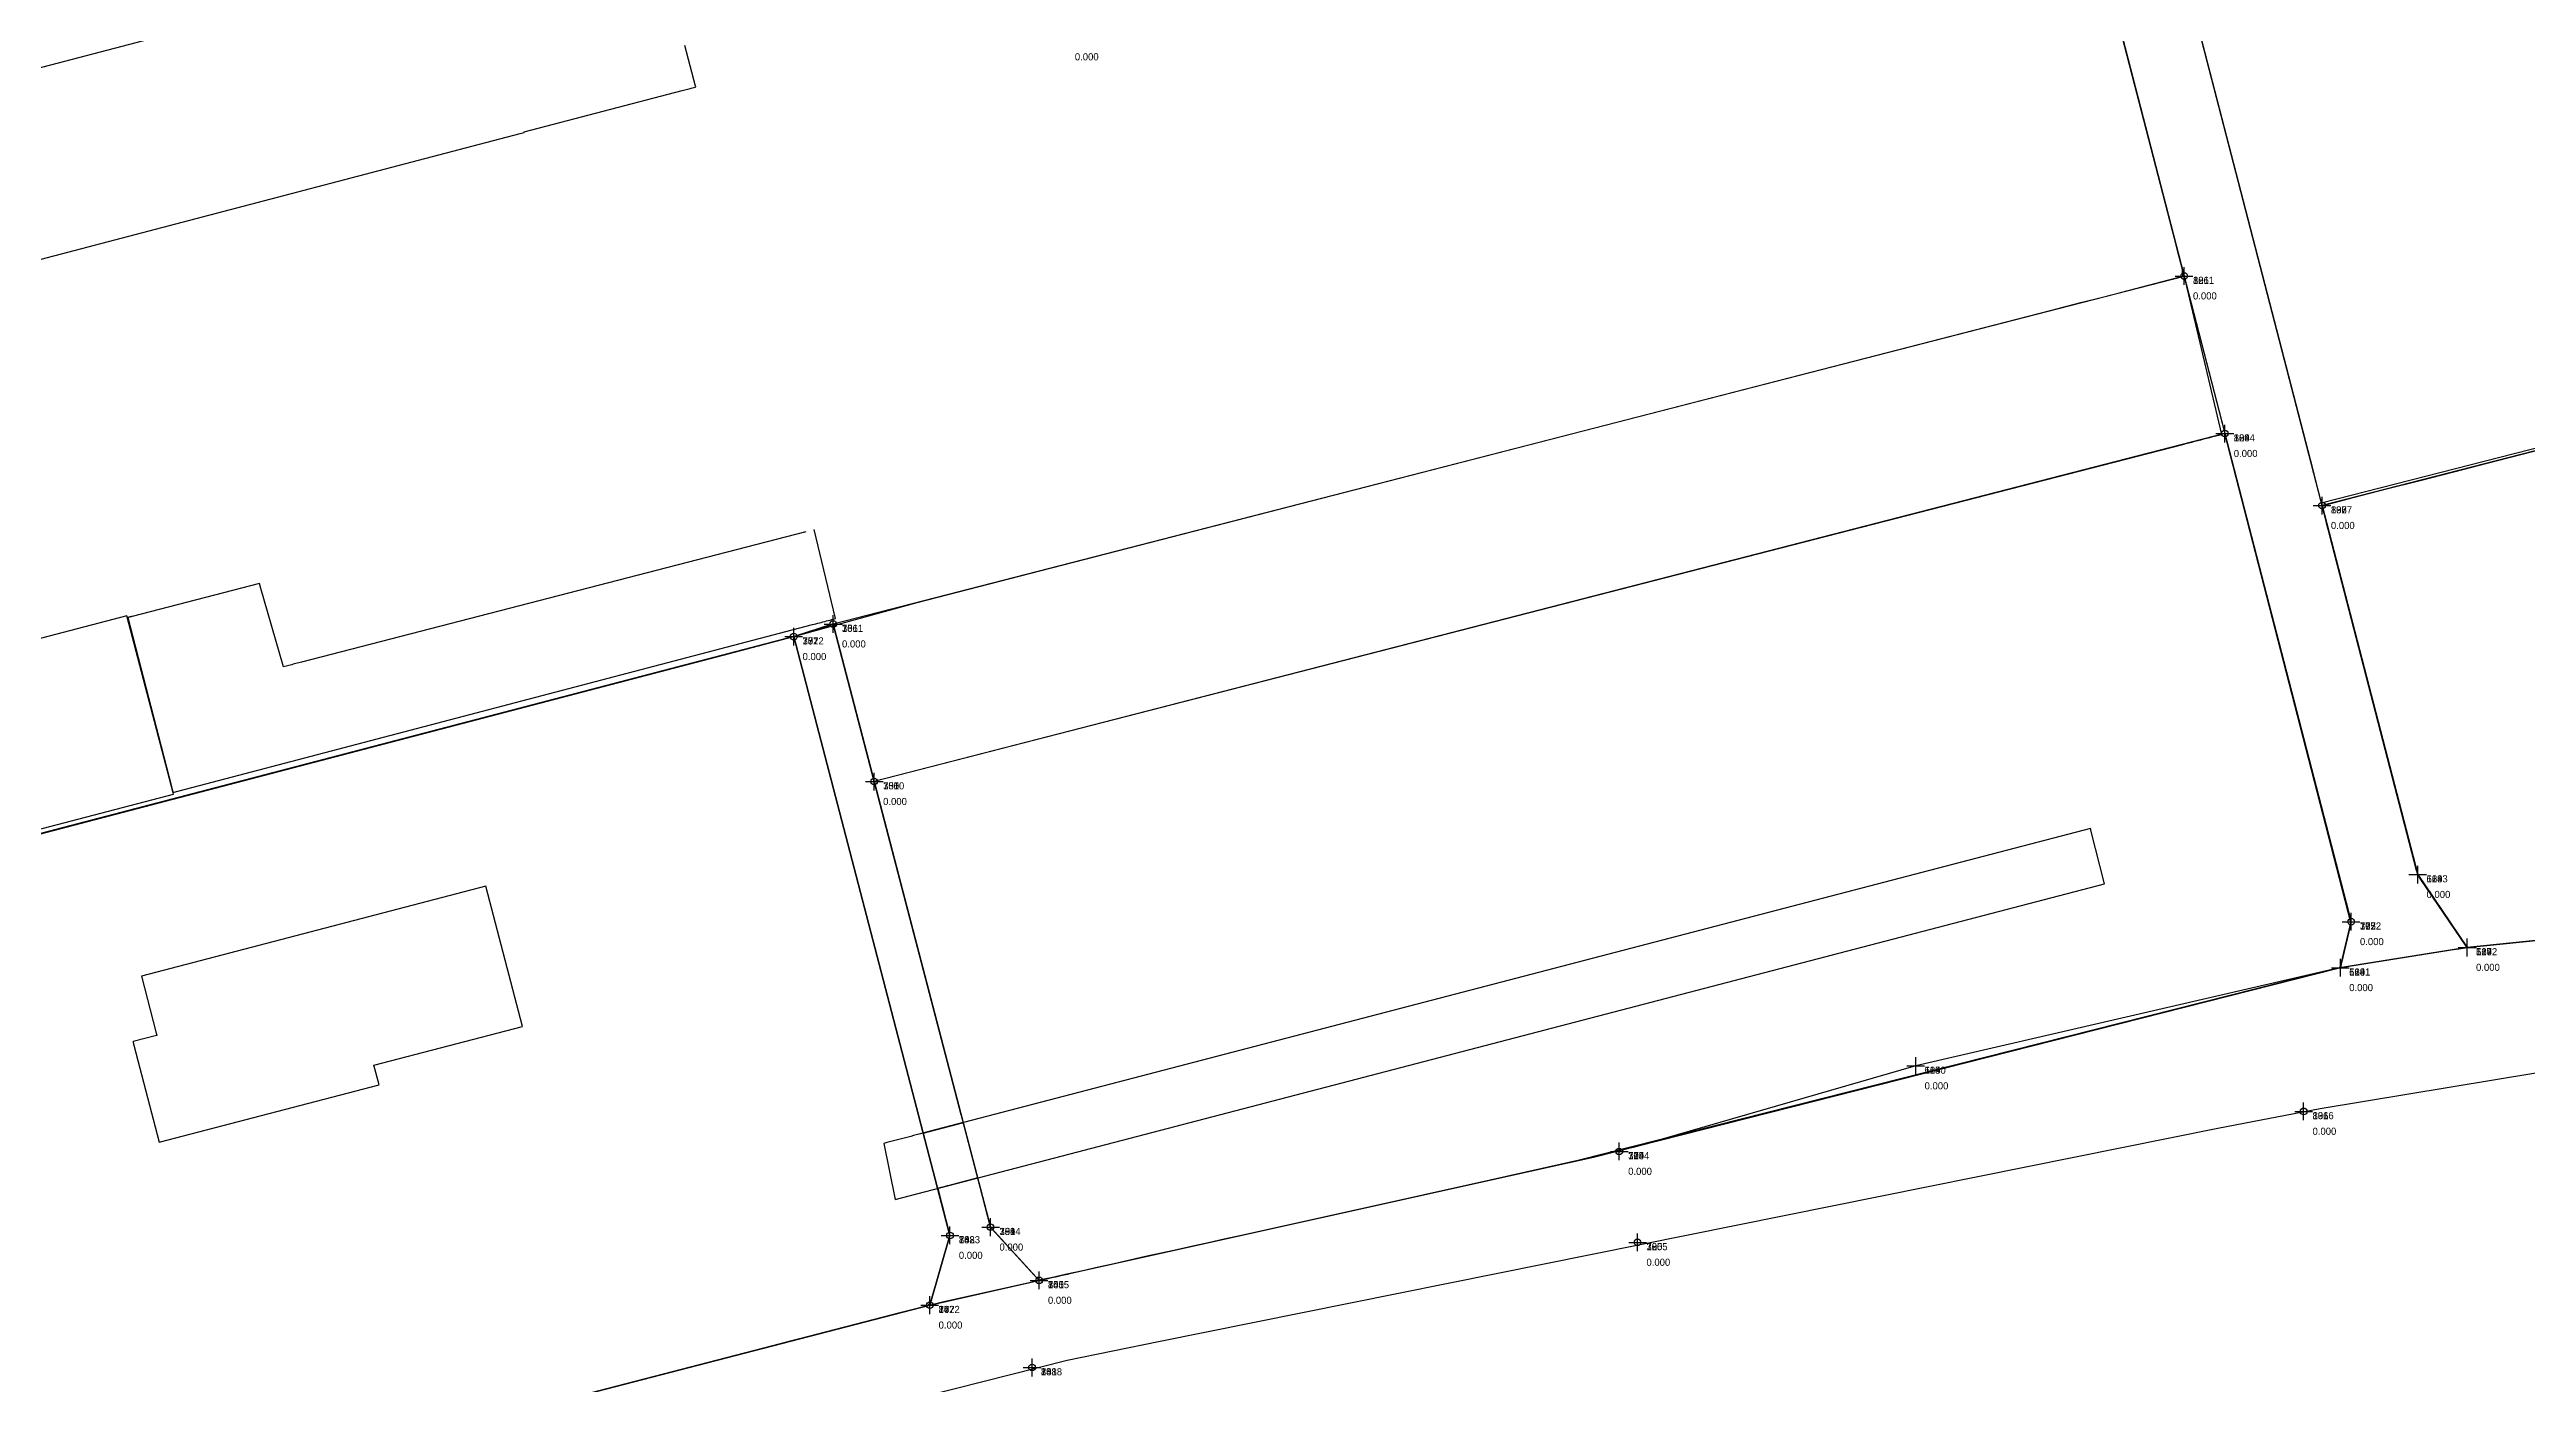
# Model space of a CAD drawing. Header units: metres. Extents: x 581016 to 32581287, y 5319908 to 5321142.
# Drawn here: x 581178.4 to 581457.3, y 5320187.3 to 5320337.5 of the extents above; entities that cross this region are included whole.
import ezdxf
from ezdxf.enums import TextEntityAlignment as Align

# ---------------------------------------------------------------- set-up
doc = ezdxf.new("R2010")
doc.units = ezdxf.units.M
doc.header["$PDMODE"] = 2
doc.header["$PDSIZE"] = 1
for name, color, linetype in [('Flurstuecksgrenzedxf', 7, 'Continuous'), ('Gebaeudeumrissliniedxf', 7, 'Continuous'), ('Grenzpunktdxf', 7, 'Continuous'), ('Grenzpunktunabgemarktdxf', 7, 'Continuous'), ('PointHeights', 7, 'Continuous'), ('PointNames', 7, 'Continuous'), ('UmringIndustrieUGewerbefldxf', 7, 'Continuous'), ('UmringPStrassenverkehrdxf', 7, 'Continuous'), ('UmringSonstBauwOUeberdachdxf', 7, 'Continuous'), ('UmringspolygonWegdxf', 7, 'Continuous')]:
    doc.layers.add(name, color=color, linetype=linetype)

msp = doc.modelspace()

# ---------------------------------------------------------------- linework, layer by layer
at = {"layer": 'Flurstuecksgrenzedxf', "color": 178}
for points in [[(581726.79, 5320503.91), (581399.56, 5320420.21), (581433.17, 5320290.34), (581433.25, 5320290.04), (581433.32, 5320289.74), (581433.4, 5320289.45), (581433.48, 5320289.15), (581433.56, 5320288.85), (581433.63, 5320288.55), (581433.71, 5320288.26), (581433.79, 5320287.96), (581433.86, 5320287.66), (581433.94, 5320287.36), (581434.02, 5320287.06), (581434.1, 5320286.77), (581434.17, 5320286.47), (581751.19, 5320367.57)], [(581726.79, 5320503.91), (581399.56, 5320420.21), (581433.17, 5320290.34), (581433.25, 5320290.04), (581433.32, 5320289.74), (581433.4, 5320289.45), (581433.48, 5320289.15), (581433.56, 5320288.85), (581433.63, 5320288.55), (581433.71, 5320288.26), (581433.79, 5320287.96), (581433.86, 5320287.66), (581433.94, 5320287.36), (581434.02, 5320287.06), (581434.1, 5320286.77), (581434.17, 5320286.47), (581751.19, 5320367.57)], [(581374.47, 5320483.13), (581437.52, 5320239.31), (581436.44, 5320234.67), (581436.43, 5320234.63), (581436.42, 5320234.59), (581436.41, 5320234.54), (581436.4, 5320234.5), (581436.39, 5320234.45), (581436.38, 5320234.41), (581436.37, 5320234.37), (581436.36, 5320234.32), (581436.34, 5320234.28), (581436.33, 5320234.24), (581436.32, 5320234.19), (581436.31, 5320234.15), (581436.38, 5320234.14), (581449.28, 5320236.2), (581449.4, 5320236.22), (581449.52, 5320236.24), (581449.64, 5320236.26), (581449.76, 5320236.28), (581449.89, 5320236.3), (581450.01, 5320236.32), (581450.13, 5320236.34), (581450.25, 5320236.36), (581450.37, 5320236.37), (581450.49, 5320236.39), (581450.58, 5320236.42), (581450.54, 5320236.49), (581450.49, 5320236.56), (581445.39, 5320244.08), (581445.27, 5320244.26), (581445.15, 5320244.43), (581445.03, 5320244.6), (581444.82, 5320245.4), (581379.08, 5320499.34)], [(581374.47, 5320483.13), (581437.52, 5320239.31), (581436.44, 5320234.67), (581436.43, 5320234.63), (581436.42, 5320234.59), (581436.41, 5320234.54), (581436.4, 5320234.5), (581436.39, 5320234.45), (581436.38, 5320234.41), (581436.37, 5320234.37), (581436.36, 5320234.32), (581436.34, 5320234.28), (581436.33, 5320234.24), (581436.32, 5320234.19), (581436.31, 5320234.15), (581436.38, 5320234.14), (581449.28, 5320236.2), (581449.4, 5320236.22), (581449.52, 5320236.24), (581449.64, 5320236.26), (581449.76, 5320236.28), (581449.89, 5320236.3), (581450.01, 5320236.32), (581450.13, 5320236.34), (581450.25, 5320236.36), (581450.37, 5320236.37), (581450.49, 5320236.39), (581450.58, 5320236.42), (581450.54, 5320236.49), (581450.49, 5320236.56), (581445.39, 5320244.08), (581445.27, 5320244.26), (581445.15, 5320244.43), (581445.03, 5320244.6), (581444.82, 5320245.4), (581379.08, 5320499.34)], [(581761.37, 5320370.18), (581434.25, 5320286.17), (581445.02, 5320244.62), (581450.59, 5320236.41), (581563.77, 5320247.92)], [(581761.37, 5320370.18), (581434.25, 5320286.17), (581445.02, 5320244.62), (581450.59, 5320236.41), (581563.77, 5320247.92)], [(581114.26, 5320232.69), (581253.52, 5320269.15), (581262.18, 5320271.42), (581276.07, 5320275.27), (581287.56, 5320278.23), (581404.79, 5320308.43), (581407.09, 5320309.02), (581409.39, 5320309.62), (581411.69, 5320310.21), (581413.99, 5320310.8), (581416.29, 5320311.39), (581418.58, 5320311.99), (581418.54, 5320312.71), (581418.35, 5320313.45), (581418.16, 5320314.18), (581417.97, 5320314.91), (581417.78, 5320315.65), (581417.59, 5320316.38), (581417.4, 5320317.12), (581406.16, 5320360.6)], [(581114.26, 5320232.69), (581253.52, 5320269.15), (581262.18, 5320271.42), (581276.07, 5320275.27), (581287.56, 5320278.23), (581404.79, 5320308.43), (581407.09, 5320309.02), (581409.39, 5320309.62), (581411.69, 5320310.21), (581413.99, 5320310.8), (581416.29, 5320311.39), (581418.58, 5320311.99), (581418.54, 5320312.71), (581418.35, 5320313.45), (581418.16, 5320314.18), (581417.97, 5320314.91), (581417.78, 5320315.65), (581417.59, 5320316.38), (581417.4, 5320317.12), (581406.16, 5320360.6)], [(581171.1, 5320168.56), (581277.48, 5320196.13), (581279.76, 5320203.98), (581262.16, 5320271.41), (581140.72, 5320239.66)], [(581171.1, 5320168.56), (581277.48, 5320196.13), (581279.76, 5320203.98), (581262.16, 5320271.41), (581140.72, 5320239.66)], [(581563.77, 5320247.92), (581450.34, 5320236.37), (581448.18, 5320236.02), (581437.39, 5320234.3), (581436.01, 5320234.08), (581350.47, 5320212.41), (581340.6, 5320210.21), (581278.9, 5320196.45), (581274.11, 5320195.26), (581182.73, 5320171.57), (581184.95, 5320162.59), (581292.94, 5320189.92), (581303.24, 5320192.05), (581422.51, 5320216.05), (581434.04, 5320218.26), (581497.34, 5320228.76)], [(581563.77, 5320247.92), (581450.34, 5320236.37), (581448.18, 5320236.02), (581437.39, 5320234.3), (581436.01, 5320234.08), (581350.47, 5320212.41), (581340.6, 5320210.21), (581278.9, 5320196.45), (581274.11, 5320195.26), (581182.73, 5320171.57), (581184.95, 5320162.59), (581292.94, 5320189.92), (581303.24, 5320192.05), (581422.51, 5320216.05), (581434.04, 5320218.26), (581497.34, 5320228.76)]]:
    msp.add_lwpolyline(points, dxfattribs=at)
for points in [[(581266.6, 5320272.83), (581271.09, 5320255.64), (581271.1, 5320255.6), (581271.11, 5320255.56), (581271.12, 5320255.52), (581271.13, 5320255.48), (581271.14, 5320255.44), (581271.15, 5320255.41), (581271.16, 5320255.37), (581271.17, 5320255.33), (581271.18, 5320255.29), (581271.19, 5320255.25), (581271.2, 5320255.21), (581271.21, 5320255.17), (581271.22, 5320255.13), (581418.58, 5320293.06), (581418.92, 5320293.15), (581419.25, 5320293.23), (581419.59, 5320293.32), (581419.93, 5320293.41), (581420.27, 5320293.5), (581420.61, 5320293.58), (581420.94, 5320293.67), (581421.28, 5320293.76), (581421.62, 5320293.84), (581421.96, 5320293.93), (581422.3, 5320294.02), (581422.63, 5320294.11), (581422.97, 5320294.19), (581418.86, 5320311.47), (581418.85, 5320311.51), (581418.84, 5320311.55), (581418.83, 5320311.59), (581418.82, 5320311.63), (581418.81, 5320311.67), (581418.8, 5320311.7), (581418.79, 5320311.74), (581418.78, 5320311.78), (581418.77, 5320311.82), (581418.76, 5320311.86), (581418.75, 5320311.9), (581418.74, 5320311.94), (581418.73, 5320311.98)], [(581266.6, 5320272.83), (581271.09, 5320255.64), (581271.1, 5320255.6), (581271.11, 5320255.56), (581271.12, 5320255.52), (581271.13, 5320255.48), (581271.14, 5320255.44), (581271.15, 5320255.41), (581271.16, 5320255.37), (581271.17, 5320255.33), (581271.18, 5320255.29), (581271.19, 5320255.25), (581271.2, 5320255.21), (581271.21, 5320255.17), (581271.22, 5320255.13), (581418.58, 5320293.06), (581418.92, 5320293.15), (581419.25, 5320293.23), (581419.59, 5320293.32), (581419.93, 5320293.41), (581420.27, 5320293.5), (581420.61, 5320293.58), (581420.94, 5320293.67), (581421.28, 5320293.76), (581421.62, 5320293.84), (581421.96, 5320293.93), (581422.3, 5320294.02), (581422.63, 5320294.11), (581422.97, 5320294.19), (581418.86, 5320311.47), (581418.85, 5320311.51), (581418.84, 5320311.55), (581418.83, 5320311.59), (581418.82, 5320311.63), (581418.81, 5320311.67), (581418.8, 5320311.7), (581418.79, 5320311.74), (581418.78, 5320311.78), (581418.77, 5320311.82), (581418.76, 5320311.86), (581418.75, 5320311.9), (581418.74, 5320311.94), (581418.73, 5320311.98)], [(581271.23, 5320255.09), (581284.33, 5320204.91), (581289.47, 5320199.27), (581289.52, 5320199.21), (581289.57, 5320199.16), (581289.62, 5320199.11), (581289.67, 5320199.05), (581289.72, 5320199), (581289.77, 5320198.95), (581290.08, 5320198.98), (581290.66, 5320199.11), (581291.24, 5320199.24), (581291.82, 5320199.37), (581292.4, 5320199.5), (581292.98, 5320199.63), (581293.56, 5320199.76), (581349.31, 5320212.15), (581352.22, 5320212.79), (581436.08, 5320234.09), (581436.11, 5320234.1), (581436.15, 5320234.1), (581436.18, 5320234.11), (581436.22, 5320234.11), (581436.26, 5320234.12), (581436.29, 5320234.13), (581436.32, 5320234.15), (581436.33, 5320234.2), (581436.34, 5320234.25), (581436.35, 5320234.29), (581436.36, 5320234.34), (581436.37, 5320234.38), (581436.38, 5320234.43), (581437.38, 5320238.7), (581437.39, 5320238.77), (581437.41, 5320238.85), (581437.43, 5320238.93), (581437.45, 5320239), (581437.47, 5320239.08), (581437.48, 5320239.16), (581437.5, 5320239.23), (581423.31, 5320294.28)], [(581271.23, 5320255.09), (581284.33, 5320204.91), (581289.47, 5320199.27), (581289.52, 5320199.21), (581289.57, 5320199.16), (581289.62, 5320199.11), (581289.67, 5320199.05), (581289.72, 5320199), (581289.77, 5320198.95), (581290.08, 5320198.98), (581290.66, 5320199.11), (581291.24, 5320199.24), (581291.82, 5320199.37), (581292.4, 5320199.5), (581292.98, 5320199.63), (581293.56, 5320199.76), (581349.31, 5320212.15), (581352.22, 5320212.79), (581436.08, 5320234.09), (581436.11, 5320234.1), (581436.15, 5320234.1), (581436.18, 5320234.11), (581436.22, 5320234.11), (581436.26, 5320234.12), (581436.29, 5320234.13), (581436.32, 5320234.15), (581436.33, 5320234.2), (581436.34, 5320234.25), (581436.35, 5320234.29), (581436.36, 5320234.34), (581436.37, 5320234.38), (581436.38, 5320234.43), (581437.38, 5320238.7), (581437.39, 5320238.77), (581437.41, 5320238.85), (581437.43, 5320238.93), (581437.45, 5320239), (581437.47, 5320239.08), (581437.48, 5320239.16), (581437.5, 5320239.23), (581423.31, 5320294.28)], [(581262.16, 5320271.41), (581279.76, 5320203.98), (581277.48, 5320196.13), (581289.34, 5320198.82), (581289.39, 5320198.83), (581289.43, 5320198.84), (581289.47, 5320198.85), (581289.52, 5320198.86), (581289.56, 5320198.87), (581289.6, 5320198.88), (581289.65, 5320198.89), (581289.69, 5320198.9), (581289.74, 5320198.91), (581289.78, 5320198.92), (581289.78, 5320198.94), (581289.76, 5320198.96), (581289.74, 5320198.98), (581284.44, 5320204.79), (581284.41, 5320204.82), (581284.38, 5320204.86), (581284.35, 5320204.89), (581284.29, 5320205.06), (581284.21, 5320205.36), (581284.14, 5320205.65), (581284.06, 5320205.95), (581266.83, 5320271.95), (581266.81, 5320272.01), (581266.8, 5320272.07), (581266.78, 5320272.14), (581266.76, 5320272.2), (581266.75, 5320272.26), (581266.73, 5320272.33), (581266.72, 5320272.39), (581266.7, 5320272.45), (581266.68, 5320272.51), (581266.67, 5320272.58), (581266.65, 5320272.64), (581266.63, 5320272.7), (581266.62, 5320272.77)], [(581262.16, 5320271.41), (581279.76, 5320203.98), (581277.48, 5320196.13), (581289.34, 5320198.82), (581289.39, 5320198.83), (581289.43, 5320198.84), (581289.47, 5320198.85), (581289.52, 5320198.86), (581289.56, 5320198.87), (581289.6, 5320198.88), (581289.65, 5320198.89), (581289.69, 5320198.9), (581289.74, 5320198.91), (581289.78, 5320198.92), (581289.78, 5320198.94), (581289.76, 5320198.96), (581289.74, 5320198.98), (581284.44, 5320204.79), (581284.41, 5320204.82), (581284.38, 5320204.86), (581284.35, 5320204.89), (581284.29, 5320205.06), (581284.21, 5320205.36), (581284.14, 5320205.65), (581284.06, 5320205.95), (581266.83, 5320271.95), (581266.81, 5320272.01), (581266.8, 5320272.07), (581266.78, 5320272.14), (581266.76, 5320272.2), (581266.75, 5320272.26), (581266.73, 5320272.33), (581266.72, 5320272.39), (581266.7, 5320272.45), (581266.68, 5320272.51), (581266.67, 5320272.58), (581266.65, 5320272.64), (581266.63, 5320272.7), (581266.62, 5320272.77)]]:
    msp.add_lwpolyline(points, close=True, dxfattribs=at)
at = {"layer": 'Gebaeudeumrissliniedxf', "color": 178}
for points in [[(581226.81, 5320348.45), (581154.2, 5320329.42)], [(581226.81, 5320348.45), (581154.2, 5320329.42)], [(581158.37, 5320308.93), (581231.36, 5320328.07), (581231.82, 5320328.19), (581231.82, 5320328.19), (581231.82, 5320328.19), (581231.82, 5320328.19), (581231.82, 5320328.19), (581231.82, 5320328.19), (581231.82, 5320328.19), (581231.82, 5320328.19), (581231.82, 5320328.19), (581231.82, 5320328.19), (581231.82, 5320328.19), (581231.82, 5320328.2), (581231.82, 5320328.2), (581231.81, 5320328.24), (581231.81, 5320328.24), (581231.81, 5320328.24), (581231.81, 5320328.25), (581231.81, 5320328.25), (581231.81, 5320328.25), (581231.81, 5320328.25), (581231.81, 5320328.25), (581231.81, 5320328.25), (581231.81, 5320328.25), (581231.81, 5320328.25), (581231.81, 5320328.25), (581231.81, 5320328.25), (581231.81, 5320328.25), (581249.61, 5320332.92), (581249.76, 5320332.96), (581249.9, 5320333), (581250.05, 5320333.03), (581250.19, 5320333.07), (581250.34, 5320333.11), (581250.49, 5320333.15), (581250.63, 5320333.19), (581250.78, 5320333.23), (581250.93, 5320333.26), (581251.07, 5320333.3), (581251.14, 5320333.34), (581251.13, 5320333.37), (581251.12, 5320333.41), (581249.92, 5320337.97)], [(581158.37, 5320308.93), (581231.36, 5320328.07), (581231.82, 5320328.19), (581231.82, 5320328.19), (581231.82, 5320328.19), (581231.82, 5320328.19), (581231.82, 5320328.19), (581231.82, 5320328.19), (581231.82, 5320328.19), (581231.82, 5320328.19), (581231.82, 5320328.19), (581231.82, 5320328.19), (581231.82, 5320328.19), (581231.82, 5320328.2), (581231.82, 5320328.2), (581231.81, 5320328.24), (581231.81, 5320328.24), (581231.81, 5320328.24), (581231.81, 5320328.25), (581231.81, 5320328.25), (581231.81, 5320328.25), (581231.81, 5320328.25), (581231.81, 5320328.25), (581231.81, 5320328.25), (581231.81, 5320328.25), (581231.81, 5320328.25), (581231.81, 5320328.25), (581231.81, 5320328.25), (581231.81, 5320328.25), (581249.61, 5320332.92), (581249.76, 5320332.96), (581249.9, 5320333), (581250.05, 5320333.03), (581250.19, 5320333.07), (581250.34, 5320333.11), (581250.49, 5320333.15), (581250.63, 5320333.19), (581250.78, 5320333.23), (581250.93, 5320333.26), (581251.07, 5320333.3), (581251.14, 5320333.34), (581251.13, 5320333.37), (581251.12, 5320333.41), (581249.92, 5320337.97)], [(581156.24, 5320244.24), (581192.33, 5320253.67), (581192.28, 5320253.81), (581187.08, 5320273.74), (581152.06, 5320264.59)], [(581156.24, 5320244.24), (581192.33, 5320253.67), (581192.28, 5320253.81), (581187.08, 5320273.74), (581152.06, 5320264.59)]]:
    msp.add_lwpolyline(points, dxfattribs=at)
for points in [[(581409.74, 5320243.57), (581408.23, 5320249.62), (581408.23, 5320249.63), (581408.22, 5320249.64), (581408.22, 5320249.66), (581408.21, 5320249.67), (581408.21, 5320249.69), (581408.21, 5320249.7), (581408.2, 5320249.71), (581408.2, 5320249.73), (581408.2, 5320249.74), (581408.19, 5320249.75), (581408.19, 5320249.77), (581408.19, 5320249.78), (581408.18, 5320249.8), (581276.26, 5320215.38), (581275.95, 5320215.3), (581275.65, 5320215.22), (581275.35, 5320215.14), (581275.05, 5320215.06), (581274.74, 5320214.98), (581274.44, 5320214.9), (581274.14, 5320214.82), (581273.84, 5320214.74), (581273.53, 5320214.66), (581273.23, 5320214.59), (581272.93, 5320214.51), (581272.63, 5320214.43), (581272.32, 5320214.35), (581273.54, 5320208.21), (581273.54, 5320208.2), (581273.55, 5320208.19), (581273.55, 5320208.17), (581273.56, 5320208.16), (581273.56, 5320208.14), (581273.56, 5320208.13), (581273.57, 5320208.12), (581273.57, 5320208.1), (581273.57, 5320208.09), (581273.58, 5320208.08), (581273.58, 5320208.06), (581273.58, 5320208.05), (581273.59, 5320208.03)], [(581409.74, 5320243.57), (581408.23, 5320249.62), (581408.23, 5320249.63), (581408.22, 5320249.64), (581408.22, 5320249.66), (581408.21, 5320249.67), (581408.21, 5320249.69), (581408.21, 5320249.7), (581408.2, 5320249.71), (581408.2, 5320249.73), (581408.2, 5320249.74), (581408.19, 5320249.75), (581408.19, 5320249.77), (581408.19, 5320249.78), (581408.18, 5320249.8), (581276.26, 5320215.38), (581275.95, 5320215.3), (581275.65, 5320215.22), (581275.35, 5320215.14), (581275.05, 5320215.06), (581274.74, 5320214.98), (581274.44, 5320214.9), (581274.14, 5320214.82), (581273.84, 5320214.74), (581273.53, 5320214.66), (581273.23, 5320214.59), (581272.93, 5320214.51), (581272.63, 5320214.43), (581272.32, 5320214.35), (581273.54, 5320208.21), (581273.54, 5320208.2), (581273.55, 5320208.19), (581273.55, 5320208.17), (581273.56, 5320208.16), (581273.56, 5320208.14), (581273.56, 5320208.13), (581273.57, 5320208.12), (581273.57, 5320208.1), (581273.57, 5320208.09), (581273.58, 5320208.08), (581273.58, 5320208.06), (581273.58, 5320208.05), (581273.59, 5320208.03)], [(581215.47, 5320220.95), (581214.89, 5320223.16), (581231.62, 5320227.52), (581227.49, 5320243.31), (581188.71, 5320233.18), (581190.39, 5320226.75), (581190.39, 5320226.72), (581190.4, 5320226.7), (581190.41, 5320226.67), (581190.42, 5320226.64), (581190.42, 5320226.62), (581190.43, 5320226.59), (581190.44, 5320226.56), (581190.44, 5320226.54), (581190.45, 5320226.51), (581190.44, 5320226.51), (581190.43, 5320226.5), (581190.42, 5320226.5), (581190.41, 5320226.5), (581187.8, 5320225.81), (581187.79, 5320225.81), (581187.78, 5320225.81), (581187.77, 5320225.8), (581187.76, 5320225.8), (581187.77, 5320225.75), (581187.78, 5320225.71), (581187.8, 5320225.66), (581187.81, 5320225.62), (581187.82, 5320225.57), (581187.83, 5320225.53), (581187.84, 5320225.48), (581187.85, 5320225.44), (581187.87, 5320225.39), (581190.7, 5320214.47)], [(581215.47, 5320220.95), (581214.89, 5320223.16), (581231.62, 5320227.52), (581227.49, 5320243.31), (581188.71, 5320233.18), (581190.39, 5320226.75), (581190.39, 5320226.72), (581190.4, 5320226.7), (581190.41, 5320226.67), (581190.42, 5320226.64), (581190.42, 5320226.62), (581190.43, 5320226.59), (581190.44, 5320226.56), (581190.44, 5320226.54), (581190.45, 5320226.51), (581190.44, 5320226.51), (581190.43, 5320226.5), (581190.42, 5320226.5), (581190.41, 5320226.5), (581187.8, 5320225.81), (581187.79, 5320225.81), (581187.78, 5320225.81), (581187.77, 5320225.8), (581187.76, 5320225.8), (581187.77, 5320225.75), (581187.78, 5320225.71), (581187.8, 5320225.66), (581187.81, 5320225.62), (581187.82, 5320225.57), (581187.83, 5320225.53), (581187.84, 5320225.48), (581187.85, 5320225.44), (581187.87, 5320225.39), (581190.7, 5320214.47)]]:
    msp.add_lwpolyline(points, close=True, dxfattribs=at)
at = {"layer": 'Grenzpunktdxf', "color": 178}
for centre in [(581418.72, 5320312.02), (581418.72, 5320312.02), (581418.72, 5320312.02), (581418.72, 5320312.02), (581423.31, 5320294.28), (581423.31, 5320294.28), (581423.31, 5320294.28), (581423.31, 5320294.28), (581434.25, 5320286.17), (581434.25, 5320286.17), (581434.25, 5320286.17), (581434.25, 5320286.17), (581262.16, 5320271.41), (581262.16, 5320271.41), (581262.16, 5320271.41), (581262.16, 5320271.41), (581266.6, 5320272.83), (581266.6, 5320272.83), (581266.6, 5320272.83), (581266.6, 5320272.83), (581271.23, 5320255.09), (581271.23, 5320255.09), (581271.23, 5320255.09), (581271.23, 5320255.09), (581437.52, 5320239.31), (581437.52, 5320239.31), (581437.52, 5320239.31), (581437.52, 5320239.31), (581432.18, 5320217.95), (581432.18, 5320217.95), (581432.18, 5320217.95), (581432.18, 5320217.95), (581355.12, 5320213.44), (581355.12, 5320213.44), (581355.12, 5320213.44), (581355.12, 5320213.44), (581284.33, 5320204.91), (581284.33, 5320204.91), (581284.33, 5320204.91), (581284.33, 5320204.91), (581279.76, 5320203.98), (581279.76, 5320203.98), (581279.76, 5320203.98), (581279.76, 5320203.98), (581357.18, 5320203.2), (581357.18, 5320203.2), (581357.18, 5320203.2), (581357.18, 5320203.2), (581289.79, 5320198.92), (581289.79, 5320198.92), (581289.79, 5320198.92), (581289.79, 5320198.92), (581277.48, 5320196.13), (581277.48, 5320196.13), (581277.48, 5320196.13), (581277.48, 5320196.13), (581289, 5320189.11), (581289, 5320189.11), (581289, 5320189.11), (581289, 5320189.11)]:
    msp.add_circle(centre, 0.375, dxfattribs=at)
at = {"layer": 'Grenzpunktdxf', "linetype": 'Continuous'}
for p in [(581418.72, 5320312.02), (581418.72, 5320312.02), (581418.72, 5320312.02), (581418.72, 5320312.02), (581423.31, 5320294.28), (581423.31, 5320294.28), (581423.31, 5320294.28), (581423.31, 5320294.28), (581434.25, 5320286.17), (581434.25, 5320286.17), (581434.25, 5320286.17), (581434.25, 5320286.17), (581262.16, 5320271.41), (581262.16, 5320271.41), (581262.16, 5320271.41), (581262.16, 5320271.41), (581266.6, 5320272.83), (581266.6, 5320272.83), (581266.6, 5320272.83), (581266.6, 5320272.83), (581271.23, 5320255.09), (581271.23, 5320255.09), (581271.23, 5320255.09), (581271.23, 5320255.09), (581437.52, 5320239.31), (581437.52, 5320239.31), (581437.52, 5320239.31), (581437.52, 5320239.31), (581432.18, 5320217.95), (581432.18, 5320217.95), (581432.18, 5320217.95), (581432.18, 5320217.95), (581355.12, 5320213.44), (581355.12, 5320213.44), (581355.12, 5320213.44), (581355.12, 5320213.44), (581279.76, 5320203.98), (581279.76, 5320203.98), (581279.76, 5320203.98), (581279.76, 5320203.98), (581284.33, 5320204.91), (581284.33, 5320204.91), (581284.33, 5320204.91), (581284.33, 5320204.91), (581357.18, 5320203.2), (581357.18, 5320203.2), (581357.18, 5320203.2), (581357.18, 5320203.2), (581289.79, 5320198.92), (581289.79, 5320198.92), (581289.79, 5320198.92), (581289.79, 5320198.92), (581277.48, 5320196.13), (581277.48, 5320196.13), (581277.48, 5320196.13), (581277.48, 5320196.13), (581289, 5320189.11), (581289, 5320189.11), (581289, 5320189.11), (581289, 5320189.11)]:
    msp.add_point(p, dxfattribs=at)
at = {"layer": 'Grenzpunktunabgemarktdxf', "color": 178}
for centre in [(581445.02, 5320244.62), (581445.02, 5320244.62), (581450.59, 5320236.41), (581450.59, 5320236.41), (581436.31, 5320234.13), (581436.31, 5320234.13), (581388.5, 5320223.07), (581388.5, 5320223.07)]:
    msp.add_circle(centre, 0.0833, dxfattribs=at)
at = {"layer": 'Grenzpunktunabgemarktdxf', "linetype": 'Continuous'}
for p in [(581445.02, 5320244.62), (581445.02, 5320244.62), (581445.02, 5320244.62), (581445.02, 5320244.62), (581450.59, 5320236.41), (581450.59, 5320236.41), (581450.59, 5320236.41), (581450.59, 5320236.41), (581436.31, 5320234.13), (581436.31, 5320234.13), (581436.31, 5320234.13), (581436.31, 5320234.13), (581388.5, 5320223.07), (581388.5, 5320223.07), (581388.5, 5320223.07), (581388.5, 5320223.07)]:
    msp.add_point(p, dxfattribs=at)
at = {"layer": 'UmringIndustrieUGewerbefldxf', "color": 178}
for points in [[(581726.79, 5320503.91), (581399.56, 5320420.21), (581433.17, 5320290.34), (581433.25, 5320290.04), (581433.32, 5320289.74), (581433.4, 5320289.45), (581433.48, 5320289.15), (581433.56, 5320288.85), (581433.63, 5320288.55), (581433.71, 5320288.26), (581433.79, 5320287.96), (581433.86, 5320287.66), (581433.94, 5320287.36), (581434.02, 5320287.06), (581434.1, 5320286.77), (581434.17, 5320286.47), (581751.19, 5320367.57)], [(581726.79, 5320503.91), (581399.56, 5320420.21), (581433.17, 5320290.34), (581433.25, 5320290.04), (581433.32, 5320289.74), (581433.4, 5320289.45), (581433.48, 5320289.15), (581433.56, 5320288.85), (581433.63, 5320288.55), (581433.71, 5320288.26), (581433.79, 5320287.96), (581433.86, 5320287.66), (581433.94, 5320287.36), (581434.02, 5320287.06), (581434.1, 5320286.77), (581434.17, 5320286.47), (581751.19, 5320367.57)], [(581563.04, 5320247.88), (581450.59, 5320236.41), (581445.6, 5320243.76), (581445.44, 5320244), (581445.28, 5320244.24), (581445.12, 5320244.47), (581444.9, 5320245.08), (581435.13, 5320282.77), (581435.01, 5320283.25), (581434.88, 5320283.73), (581434.76, 5320284.21), (581434.63, 5320284.69), (581434.51, 5320285.17), (581434.38, 5320285.65), (581434.26, 5320286.13), (581437.74, 5320287.07), (581441.52, 5320288.04), (581445.3, 5320289.01), (581449.08, 5320289.98), (581452.86, 5320290.95), (581456.64, 5320291.92), (581747.7, 5320366.67)], [(581563.04, 5320247.88), (581450.59, 5320236.41), (581445.6, 5320243.76), (581445.44, 5320244), (581445.28, 5320244.24), (581445.12, 5320244.47), (581444.9, 5320245.08), (581435.13, 5320282.77), (581435.01, 5320283.25), (581434.88, 5320283.73), (581434.76, 5320284.21), (581434.63, 5320284.69), (581434.51, 5320285.17), (581434.38, 5320285.65), (581434.26, 5320286.13), (581437.74, 5320287.07), (581441.52, 5320288.04), (581445.3, 5320289.01), (581449.08, 5320289.98), (581452.86, 5320290.95), (581456.64, 5320291.92), (581747.7, 5320366.67)], [(581406.66, 5320358.68), (581436.93, 5320241.59), (581437.52, 5320239.29), (581437.46, 5320239.06), (581437.41, 5320238.82), (581437.35, 5320238.59), (581437.3, 5320238.35), (581437.24, 5320238.12), (581437.19, 5320237.89), (581436.61, 5320235.41), (581436.58, 5320235.26), (581436.54, 5320235.12), (581436.51, 5320234.98), (581436.48, 5320234.84), (581436.44, 5320234.7), (581436.41, 5320234.56), (581436.38, 5320234.42), (581436.35, 5320234.28), (581436.31, 5320234.14), (581436.21, 5320234.11), (581436.1, 5320234.09), (581435.99, 5320234.07), (581435.88, 5320234.05), (581388.5, 5320223.07), (581356.83, 5320213.93), (581349.6, 5320212.21), (581312.41, 5320203.95), (581310.64, 5320203.55), (581308.87, 5320203.16), (581307.1, 5320202.77), (581305.32, 5320202.37), (581303.55, 5320201.98), (581301.78, 5320201.59), (581300.01, 5320201.19), (581298.24, 5320200.8), (581296.47, 5320200.4), (581294.7, 5320200.01), (581292.93, 5320199.62), (581291.15, 5320199.22), (581289.76, 5320198.96), (581284.33, 5320204.91), (581283.12, 5320209.57), (581283.08, 5320209.72), (581283.04, 5320209.87), (581283, 5320210.02), (581282.96, 5320210.17), (581282.92, 5320210.32), (581282.88, 5320210.45), (581282.75, 5320210.41), (581282.63, 5320210.38), (581282.51, 5320210.35), (581282.39, 5320210.32), (581282.26, 5320210.29), (581282.14, 5320210.25), (581282.02, 5320210.22), (581279.94, 5320209.68), (581279.82, 5320209.65), (581279.7, 5320209.61), (581279.57, 5320209.58), (581279.45, 5320209.55), (581279.33, 5320209.52), (581279.21, 5320209.49), (581279.09, 5320209.45), (581278.96, 5320209.42), (581278.84, 5320209.39), (581278.72, 5320209.36), (581278.6, 5320209.33), (581278.47, 5320209.29), (581278.39, 5320209.24), (581279.76, 5320203.98), (581277.84, 5320197.38), (581277.78, 5320197.17), (581277.72, 5320196.96), (581277.66, 5320196.74), (581277.6, 5320196.53), (581277.53, 5320196.32), (581277.19, 5320196.05), (581274.62, 5320195.39), (581272.05, 5320194.72), (581269.48, 5320194.06), (581266.91, 5320193.39), (581264.34, 5320192.72), (581261.77, 5320192.06), (581259.2, 5320191.39), (581172.57, 5320168.94)], [(581406.66, 5320358.68), (581436.93, 5320241.59), (581437.52, 5320239.29), (581437.46, 5320239.06), (581437.41, 5320238.82), (581437.35, 5320238.59), (581437.3, 5320238.35), (581437.24, 5320238.12), (581437.19, 5320237.89), (581436.61, 5320235.41), (581436.58, 5320235.26), (581436.54, 5320235.12), (581436.51, 5320234.98), (581436.48, 5320234.84), (581436.44, 5320234.7), (581436.41, 5320234.56), (581436.38, 5320234.42), (581436.35, 5320234.28), (581436.31, 5320234.14), (581436.21, 5320234.11), (581436.1, 5320234.09), (581435.99, 5320234.07), (581435.88, 5320234.05), (581388.5, 5320223.07), (581356.83, 5320213.93), (581349.6, 5320212.21), (581312.41, 5320203.95), (581310.64, 5320203.55), (581308.87, 5320203.16), (581307.1, 5320202.77), (581305.32, 5320202.37), (581303.55, 5320201.98), (581301.78, 5320201.59), (581300.01, 5320201.19), (581298.24, 5320200.8), (581296.47, 5320200.4), (581294.7, 5320200.01), (581292.93, 5320199.62), (581291.15, 5320199.22), (581289.76, 5320198.96), (581284.33, 5320204.91), (581283.12, 5320209.57), (581283.08, 5320209.72), (581283.04, 5320209.87), (581283, 5320210.02), (581282.96, 5320210.17), (581282.92, 5320210.32), (581282.88, 5320210.45), (581282.75, 5320210.41), (581282.63, 5320210.38), (581282.51, 5320210.35), (581282.39, 5320210.32), (581282.26, 5320210.29), (581282.14, 5320210.25), (581282.02, 5320210.22), (581279.94, 5320209.68), (581279.82, 5320209.65), (581279.7, 5320209.61), (581279.57, 5320209.58), (581279.45, 5320209.55), (581279.33, 5320209.52), (581279.21, 5320209.49), (581279.09, 5320209.45), (581278.96, 5320209.42), (581278.84, 5320209.39), (581278.72, 5320209.36), (581278.6, 5320209.33), (581278.47, 5320209.29), (581278.39, 5320209.24), (581279.76, 5320203.98), (581277.84, 5320197.38), (581277.78, 5320197.17), (581277.72, 5320196.96), (581277.66, 5320196.74), (581277.6, 5320196.53), (581277.53, 5320196.32), (581277.19, 5320196.05), (581274.62, 5320195.39), (581272.05, 5320194.72), (581269.48, 5320194.06), (581266.91, 5320193.39), (581264.34, 5320192.72), (581261.77, 5320192.06), (581259.2, 5320191.39), (581172.57, 5320168.94)]]:
    msp.add_lwpolyline(points, dxfattribs=at)
msp.add_lwpolyline([(581262.16, 5320271.41), (581266.53, 5320272.81), (581266.54, 5320272.81), (581266.55, 5320272.81), (581266.57, 5320272.82), (581266.58, 5320272.82), (581266.59, 5320272.83), (581266.61, 5320272.8), (581266.62, 5320272.74), (581266.64, 5320272.69), (581266.65, 5320272.63), (581266.67, 5320272.58), (581266.68, 5320272.52), (581266.69, 5320272.47), (581266.71, 5320272.41), (581281.26, 5320216.68), (581276.83, 5320215.53), (581276.81, 5320215.53), (581276.8, 5320215.52), (581276.78, 5320215.52), (581276.77, 5320215.52), (581276.76, 5320215.51), (581276.73, 5320215.58), (581276.7, 5320215.7), (581276.67, 5320215.83), (581276.63, 5320215.95), (581276.6, 5320216.07), (581276.57, 5320216.2), (581276.54, 5320216.32), (581276.51, 5320216.44)], close=True, dxfattribs=at)
msp.add_lwpolyline([(581262.16, 5320271.41), (581266.53, 5320272.81), (581266.54, 5320272.81), (581266.55, 5320272.81), (581266.57, 5320272.82), (581266.58, 5320272.82), (581266.59, 5320272.83), (581266.61, 5320272.8), (581266.62, 5320272.74), (581266.64, 5320272.69), (581266.65, 5320272.63), (581266.67, 5320272.58), (581266.68, 5320272.52), (581266.69, 5320272.47), (581266.71, 5320272.41), (581281.26, 5320216.68), (581276.83, 5320215.53), (581276.81, 5320215.53), (581276.8, 5320215.52), (581276.78, 5320215.52), (581276.77, 5320215.52), (581276.76, 5320215.51), (581276.73, 5320215.58), (581276.7, 5320215.7), (581276.67, 5320215.83), (581276.63, 5320215.95), (581276.6, 5320216.07), (581276.57, 5320216.2), (581276.54, 5320216.32), (581276.51, 5320216.44)], close=True, dxfattribs=at)
at = {"layer": 'UmringPStrassenverkehrdxf', "color": 178}
for points in [[(581271.23, 5320255.09), (581266.68, 5320272.53), (581266.66, 5320272.59), (581266.65, 5320272.64), (581266.63, 5320272.7), (581266.62, 5320272.75), (581266.61, 5320272.81), (581266.59, 5320272.83), (581266.58, 5320272.82), (581266.56, 5320272.82), (581266.55, 5320272.81), (581266.54, 5320272.81), (581266.52, 5320272.81), (581266.51, 5320272.8), (581266.5, 5320272.8), (581262.32, 5320271.46), (581262.31, 5320271.46), (581262.3, 5320271.45), (581262.28, 5320271.45), (581262.27, 5320271.44), (581262.25, 5320271.44), (581262.24, 5320271.44), (581262.23, 5320271.43), (581262.21, 5320271.43), (581262.2, 5320271.42), (581262.19, 5320271.42), (581262.17, 5320271.41), (581262.16, 5320271.4), (581262.18, 5320271.35), (581276.75, 5320215.51), (581281.18, 5320216.66), (581281.2, 5320216.66), (581281.21, 5320216.67), (581281.23, 5320216.67), (581281.24, 5320216.67), (581281.25, 5320216.68), (581281.24, 5320216.75), (581281.21, 5320216.87), (581281.18, 5320216.99), (581281.15, 5320217.11), (581281.12, 5320217.23), (581281.09, 5320217.35), (581281.05, 5320217.47), (581281.02, 5320217.58)], [(581271.23, 5320255.09), (581266.68, 5320272.53), (581266.66, 5320272.59), (581266.65, 5320272.64), (581266.63, 5320272.7), (581266.62, 5320272.75), (581266.61, 5320272.81), (581266.59, 5320272.83), (581266.58, 5320272.82), (581266.56, 5320272.82), (581266.55, 5320272.81), (581266.54, 5320272.81), (581266.52, 5320272.81), (581266.51, 5320272.8), (581266.5, 5320272.8), (581262.32, 5320271.46), (581262.31, 5320271.46), (581262.3, 5320271.45), (581262.28, 5320271.45), (581262.27, 5320271.44), (581262.25, 5320271.44), (581262.24, 5320271.44), (581262.23, 5320271.43), (581262.21, 5320271.43), (581262.2, 5320271.42), (581262.19, 5320271.42), (581262.17, 5320271.41), (581262.16, 5320271.4), (581262.18, 5320271.35), (581276.75, 5320215.51), (581281.18, 5320216.66), (581281.2, 5320216.66), (581281.21, 5320216.67), (581281.23, 5320216.67), (581281.24, 5320216.67), (581281.25, 5320216.68), (581281.24, 5320216.75), (581281.21, 5320216.87), (581281.18, 5320216.99), (581281.15, 5320217.11), (581281.12, 5320217.23), (581281.09, 5320217.35), (581281.05, 5320217.47), (581281.02, 5320217.58)], [(581278.38, 5320209.27), (581279.76, 5320203.98), (581277.48, 5320196.13), (581289.58, 5320198.87), (581289.62, 5320198.88), (581289.66, 5320198.89), (581289.7, 5320198.9), (581289.74, 5320198.91), (581289.77, 5320198.92), (581289.78, 5320198.93), (581289.76, 5320198.95), (581289.75, 5320198.97), (581289.73, 5320198.99), (581289.71, 5320199.01), (581289.7, 5320199.02), (581289.68, 5320199.04), (581289.66, 5320199.06), (581284.52, 5320204.7), (581284.49, 5320204.73), (581284.46, 5320204.76), (581284.44, 5320204.79), (581284.41, 5320204.83), (581284.38, 5320204.86), (581284.35, 5320204.89), (581284.33, 5320204.92), (581282.89, 5320210.45)], [(581278.38, 5320209.27), (581279.76, 5320203.98), (581277.48, 5320196.13), (581289.58, 5320198.87), (581289.62, 5320198.88), (581289.66, 5320198.89), (581289.7, 5320198.9), (581289.74, 5320198.91), (581289.77, 5320198.92), (581289.78, 5320198.93), (581289.76, 5320198.95), (581289.75, 5320198.97), (581289.73, 5320198.99), (581289.71, 5320199.01), (581289.7, 5320199.02), (581289.68, 5320199.04), (581289.66, 5320199.06), (581284.52, 5320204.7), (581284.49, 5320204.73), (581284.46, 5320204.76), (581284.44, 5320204.79), (581284.41, 5320204.83), (581284.38, 5320204.86), (581284.35, 5320204.89), (581284.33, 5320204.92), (581282.89, 5320210.45)]]:
    msp.add_lwpolyline(points, close=True, dxfattribs=at)
msp.add_lwpolyline([(581563.77, 5320247.92), (581450.34, 5320236.37), (581448.18, 5320236.02), (581437.39, 5320234.3), (581436.01, 5320234.08), (581350.47, 5320212.41), (581340.6, 5320210.21), (581278.9, 5320196.45), (581274.11, 5320195.26), (581182.73, 5320171.57), (581184.95, 5320162.59), (581292.94, 5320189.92), (581303.24, 5320192.05), (581422.51, 5320216.05), (581434.04, 5320218.26), (581497.34, 5320228.76)], dxfattribs=at)
msp.add_lwpolyline([(581563.77, 5320247.92), (581450.34, 5320236.37), (581448.18, 5320236.02), (581437.39, 5320234.3), (581436.01, 5320234.08), (581350.47, 5320212.41), (581340.6, 5320210.21), (581278.9, 5320196.45), (581274.11, 5320195.26), (581182.73, 5320171.57), (581184.95, 5320162.59), (581292.94, 5320189.92), (581303.24, 5320192.05), (581422.51, 5320216.05), (581434.04, 5320218.26), (581497.34, 5320228.76)], dxfattribs=at)
at = {"layer": 'UmringSonstBauwOUeberdachdxf', "color": 178}
msp.add_lwpolyline([(581263.51, 5320283.22), (581206.74, 5320268.54), (581206.58, 5320268.5), (581206.43, 5320268.46), (581206.27, 5320268.42), (581206.11, 5320268.38), (581205.96, 5320268.34), (581205.8, 5320268.3), (581205.64, 5320268.25), (581205.48, 5320268.21), (581205.33, 5320268.17), (581205.17, 5320268.13), (581205.01, 5320268.09), (581204.85, 5320268.05), (581204.7, 5320268.01), (581202.09, 5320277.08), (581202.09, 5320277.1), (581202.08, 5320277.13), (581202.07, 5320277.15), (581202.07, 5320277.18), (581202.06, 5320277.2), (581202.05, 5320277.23), (581202.05, 5320277.25), (581202.04, 5320277.28), (581202.03, 5320277.3), (581202.03, 5320277.33), (581202.02, 5320277.35), (581202.01, 5320277.38), (581202.01, 5320277.4), (581187.69, 5320273.69), (581187.65, 5320273.68), (581187.61, 5320273.67), (581187.57, 5320273.66), (581187.53, 5320273.65), (581187.49, 5320273.64), (581187.45, 5320273.63), (581187.41, 5320273.62), (581187.37, 5320273.61), (581187.33, 5320273.6), (581187.29, 5320273.59), (581187.25, 5320273.58), (581187.21, 5320273.57), (581187.17, 5320273.56), (581192.09, 5320254.55), (581192.1, 5320254.49), (581192.12, 5320254.44), (581192.13, 5320254.39), (581192.14, 5320254.34), (581192.16, 5320254.28), (581192.17, 5320254.23), (581192.18, 5320254.18), (581192.2, 5320254.13), (581192.21, 5320254.07), (581192.23, 5320254.02), (581192.24, 5320253.97), (581192.25, 5320253.92), (581192.27, 5320253.86), (581264.26, 5320272.76), (581264.46, 5320272.81), (581264.66, 5320272.86), (581264.86, 5320272.91), (581265.06, 5320272.97), (581265.26, 5320273.02), (581265.45, 5320273.07), (581265.65, 5320273.12), (581265.85, 5320273.18), (581266.05, 5320273.23), (581266.25, 5320273.28), (581266.45, 5320273.33), (581266.65, 5320273.39), (581266.85, 5320273.44), (581264.48, 5320283.47)], dxfattribs=at)
msp.add_lwpolyline([(581263.51, 5320283.22), (581206.74, 5320268.54), (581206.58, 5320268.5), (581206.43, 5320268.46), (581206.27, 5320268.42), (581206.11, 5320268.38), (581205.96, 5320268.34), (581205.8, 5320268.3), (581205.64, 5320268.25), (581205.48, 5320268.21), (581205.33, 5320268.17), (581205.17, 5320268.13), (581205.01, 5320268.09), (581204.85, 5320268.05), (581204.7, 5320268.01), (581202.09, 5320277.08), (581202.09, 5320277.1), (581202.08, 5320277.13), (581202.07, 5320277.15), (581202.07, 5320277.18), (581202.06, 5320277.2), (581202.05, 5320277.23), (581202.05, 5320277.25), (581202.04, 5320277.28), (581202.03, 5320277.3), (581202.03, 5320277.33), (581202.02, 5320277.35), (581202.01, 5320277.38), (581202.01, 5320277.4), (581187.69, 5320273.69), (581187.65, 5320273.68), (581187.61, 5320273.67), (581187.57, 5320273.66), (581187.53, 5320273.65), (581187.49, 5320273.64), (581187.45, 5320273.63), (581187.41, 5320273.62), (581187.37, 5320273.61), (581187.33, 5320273.6), (581187.29, 5320273.59), (581187.25, 5320273.58), (581187.21, 5320273.57), (581187.17, 5320273.56), (581192.09, 5320254.55), (581192.1, 5320254.49), (581192.12, 5320254.44), (581192.13, 5320254.39), (581192.14, 5320254.34), (581192.16, 5320254.28), (581192.17, 5320254.23), (581192.18, 5320254.18), (581192.2, 5320254.13), (581192.21, 5320254.07), (581192.23, 5320254.02), (581192.24, 5320253.97), (581192.25, 5320253.92), (581192.27, 5320253.86), (581264.26, 5320272.76), (581264.46, 5320272.81), (581264.66, 5320272.86), (581264.86, 5320272.91), (581265.06, 5320272.97), (581265.26, 5320273.02), (581265.45, 5320273.07), (581265.65, 5320273.12), (581265.85, 5320273.18), (581266.05, 5320273.23), (581266.25, 5320273.28), (581266.45, 5320273.33), (581266.65, 5320273.39), (581266.85, 5320273.44), (581264.48, 5320283.47)], dxfattribs=at)
at = {"layer": 'UmringspolygonWegdxf', "color": 178}
msp.add_lwpolyline([(581374.47, 5320483.13), (581437.52, 5320239.31), (581436.44, 5320234.67), (581436.43, 5320234.63), (581436.42, 5320234.59), (581436.41, 5320234.54), (581436.4, 5320234.5), (581436.39, 5320234.45), (581436.38, 5320234.41), (581436.37, 5320234.37), (581436.36, 5320234.32), (581436.34, 5320234.28), (581436.33, 5320234.24), (581436.32, 5320234.19), (581436.31, 5320234.15), (581436.38, 5320234.14), (581449.28, 5320236.2), (581449.4, 5320236.22), (581449.52, 5320236.24), (581449.64, 5320236.26), (581449.76, 5320236.28), (581449.89, 5320236.3), (581450.01, 5320236.32), (581450.13, 5320236.34), (581450.25, 5320236.36), (581450.37, 5320236.37), (581450.49, 5320236.39), (581450.58, 5320236.42), (581450.54, 5320236.49), (581450.49, 5320236.56), (581445.39, 5320244.08), (581445.27, 5320244.26), (581445.15, 5320244.43), (581445.03, 5320244.6), (581444.82, 5320245.4), (581379.08, 5320499.34)], dxfattribs=at)
msp.add_lwpolyline([(581374.47, 5320483.13), (581437.52, 5320239.31), (581436.44, 5320234.67), (581436.43, 5320234.63), (581436.42, 5320234.59), (581436.41, 5320234.54), (581436.4, 5320234.5), (581436.39, 5320234.45), (581436.38, 5320234.41), (581436.37, 5320234.37), (581436.36, 5320234.32), (581436.34, 5320234.28), (581436.33, 5320234.24), (581436.32, 5320234.19), (581436.31, 5320234.15), (581436.38, 5320234.14), (581449.28, 5320236.2), (581449.4, 5320236.22), (581449.52, 5320236.24), (581449.64, 5320236.26), (581449.76, 5320236.28), (581449.89, 5320236.3), (581450.01, 5320236.32), (581450.13, 5320236.34), (581450.25, 5320236.36), (581450.37, 5320236.37), (581450.49, 5320236.39), (581450.58, 5320236.42), (581450.54, 5320236.49), (581450.49, 5320236.56), (581445.39, 5320244.08), (581445.27, 5320244.26), (581445.15, 5320244.43), (581445.03, 5320244.6), (581444.82, 5320245.4), (581379.08, 5320499.34)], dxfattribs=at)

# ---------------------------------------------------------------- texts
at = {"layer": 'PointHeights', "linetype": 'Continuous'}
for p in [(581293.82, 5320337.11), (581293.82, 5320337.11), (581293.82, 5320337.11), (581293.82, 5320337.11), (581419.72, 5320310.18), (581419.72, 5320310.18), (581419.72, 5320310.18), (581419.72, 5320310.18), (581424.31, 5320292.44), (581424.31, 5320292.44), (581424.31, 5320292.44), (581424.31, 5320292.44), (581435.25, 5320284.33), (581435.25, 5320284.33), (581435.25, 5320284.33), (581435.25, 5320284.33), (581263.16, 5320269.57), (581263.16, 5320269.57), (581263.16, 5320269.57), (581263.16, 5320269.57), (581267.6, 5320270.99), (581267.6, 5320270.99), (581267.6, 5320270.99), (581267.6, 5320270.99), (581272.23, 5320253.25), (581272.23, 5320253.25), (581272.23, 5320253.25), (581272.23, 5320253.25), (581446.02, 5320242.78), (581446.02, 5320242.78), (581446.02, 5320242.78), (581446.02, 5320242.78), (581438.52, 5320237.47), (581438.52, 5320237.47), (581438.52, 5320237.47), (581438.52, 5320237.47), (581451.59, 5320234.57), (581451.59, 5320234.57), (581451.59, 5320234.57), (581451.59, 5320234.57), (581437.31, 5320232.29), (581437.31, 5320232.29), (581437.31, 5320232.29), (581437.31, 5320232.29), (581389.5, 5320221.23), (581389.5, 5320221.23), (581389.5, 5320221.23), (581389.5, 5320221.23), (581433.18, 5320216.11), (581433.18, 5320216.11), (581433.18, 5320216.11), (581433.18, 5320216.11), (581356.12, 5320211.6), (581356.12, 5320211.6), (581356.12, 5320211.6), (581356.12, 5320211.6), (581280.76, 5320202.14), (581280.76, 5320202.14), (581280.76, 5320202.14), (581280.76, 5320202.14), (581285.33, 5320203.07), (581285.33, 5320203.07), (581285.33, 5320203.07), (581285.33, 5320203.07), (581358.18, 5320201.36), (581358.18, 5320201.36), (581358.18, 5320201.36), (581358.18, 5320201.36), (581290.79, 5320197.08), (581290.79, 5320197.08), (581290.79, 5320197.08), (581290.79, 5320197.08), (581278.48, 5320194.29), (581278.48, 5320194.29), (581278.48, 5320194.29), (581278.48, 5320194.29)]:
    msp.add_text('0.000', height=0.8, dxfattribs=at).set_placement(p, align=Align.TOP_LEFT)
at = {"layer": 'PointNames', "linetype": 'Continuous'}
for s, p in [('386', (581419.72, 5320311.94)), ('801', (581419.72, 5320311.94)), ('126', (581419.72, 5320311.94)), ('1061', (581419.72, 5320311.94)), ('389', (581424.31, 5320294.2)), ('804', (581424.31, 5320294.2)), ('129', (581424.31, 5320294.2)), ('1064', (581424.31, 5320294.2)), ('392', (581435.25, 5320286.09)), ('807', (581435.25, 5320286.09)), ('132', (581435.25, 5320286.09)), ('1067', (581435.25, 5320286.09)), ('336', (581267.6, 5320272.75)), ('76', (581267.6, 5320272.75)), ('751', (581267.6, 5320272.75)), ('1011', (581267.6, 5320272.75)), ('337', (581263.16, 5320271.33)), ('752', (581263.16, 5320271.33)), ('77', (581263.16, 5320271.33)), ('1012', (581263.16, 5320271.33)), ('335', (581272.23, 5320255.01)), ('750', (581272.23, 5320255.01)), ('75', (581272.23, 5320255.01)), ('1010', (581272.23, 5320255.01)), ('568', (581446.02, 5320244.54)), ('618', (581446.02, 5320244.54)), ('1243', (581446.02, 5320244.54)), ('1293', (581446.02, 5320244.54)), ('377', (581438.52, 5320239.23)), ('792', (581438.52, 5320239.23)), ('1052', (581438.52, 5320239.23)), ('117', (581438.52, 5320239.23)), ('567', (581451.59, 5320236.33)), ('617', (581451.59, 5320236.33)), ('1242', (581451.59, 5320236.33)), ('1292', (581451.59, 5320236.33)), ('566', (581437.31, 5320234.05)), ('616', (581437.31, 5320234.05)), ('1241', (581437.31, 5320234.05)), ('1291', (581437.31, 5320234.05)), ('565', (581389.5, 5320222.99)), ('615', (581389.5, 5320222.99)), ('1240', (581389.5, 5320222.99)), ('1290', (581389.5, 5320222.99)), ('391', (581433.18, 5320217.87)), ('806', (581433.18, 5320217.87)), ('131', (581433.18, 5320217.87)), ('1066', (581433.18, 5320217.87)), ('379', (581356.12, 5320213.36)), ('794', (581356.12, 5320213.36)), ('119', (581356.12, 5320213.36)), ('1054', (581356.12, 5320213.36)), ('339', (581285.33, 5320204.83)), ('79', (581285.33, 5320204.83)), ('754', (581285.33, 5320204.83)), ('1014', (581285.33, 5320204.83)), ('348', (581280.76, 5320203.9)), ('88', (581280.76, 5320203.9)), ('763', (581280.76, 5320203.9)), ('1023', (581280.76, 5320203.9)), ('380', (581358.18, 5320203.12)), ('795', (581358.18, 5320203.12)), ('120', (581358.18, 5320203.12)), ('1055', (581358.18, 5320203.12)), ('340', (581290.79, 5320198.84)), ('80', (581290.79, 5320198.84)), ('755', (581290.79, 5320198.84)), ('1015', (581290.79, 5320198.84)), ('347', (581278.48, 5320196.05)), ('87', (581278.48, 5320196.05)), ('762', (581278.48, 5320196.05)), ('1022', (581278.48, 5320196.05)), ('343', (581290, 5320189.03)), ('83', (581290, 5320189.03)), ('758', (581290, 5320189.03)), ('1018', (581290, 5320189.03))]:
    msp.add_text(s, height=0.8, dxfattribs=at).set_placement(p, align=Align.TOP_LEFT)

doc.saveas('drawing.dxf')
